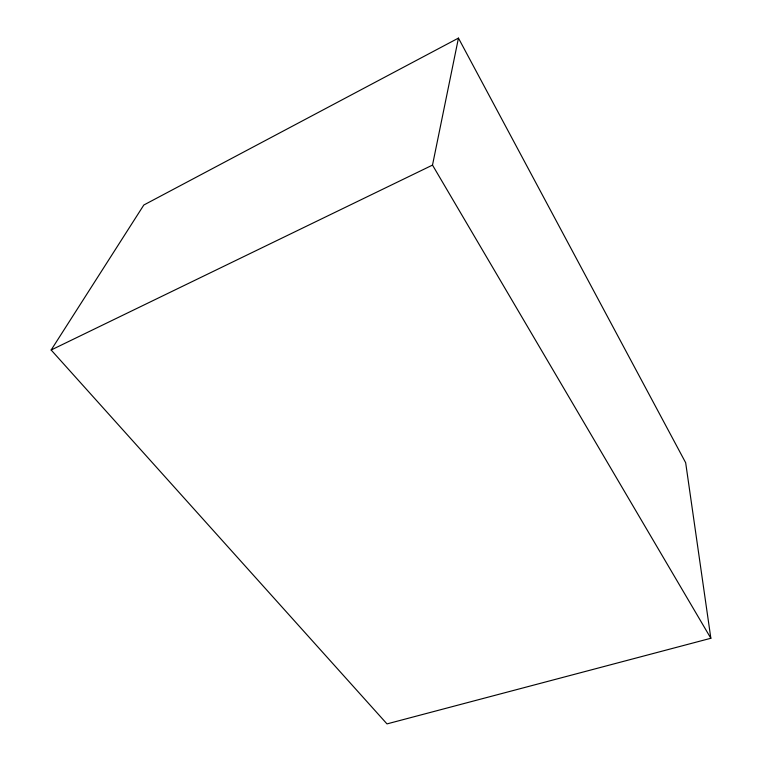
<?xml version="1.0" encoding="UTF-8"?>
<svg xmlns="http://www.w3.org/2000/svg" width="762" height="762" viewBox="0 0 762 762"><rect width="100%" height="100%" fill="white"/><g stroke="black" fill="none" stroke-linecap="round" stroke-linejoin="round"><path stroke-width="1.14" d="M710.851 638.27L432.502 165.097L458.448 38.1L143.828 205.007L51.149 349.996L386.991 723.9L710.851 638.27L685.667 462.725L458.448 38.1M51.149 349.996L432.502 165.097"/></g></svg>
